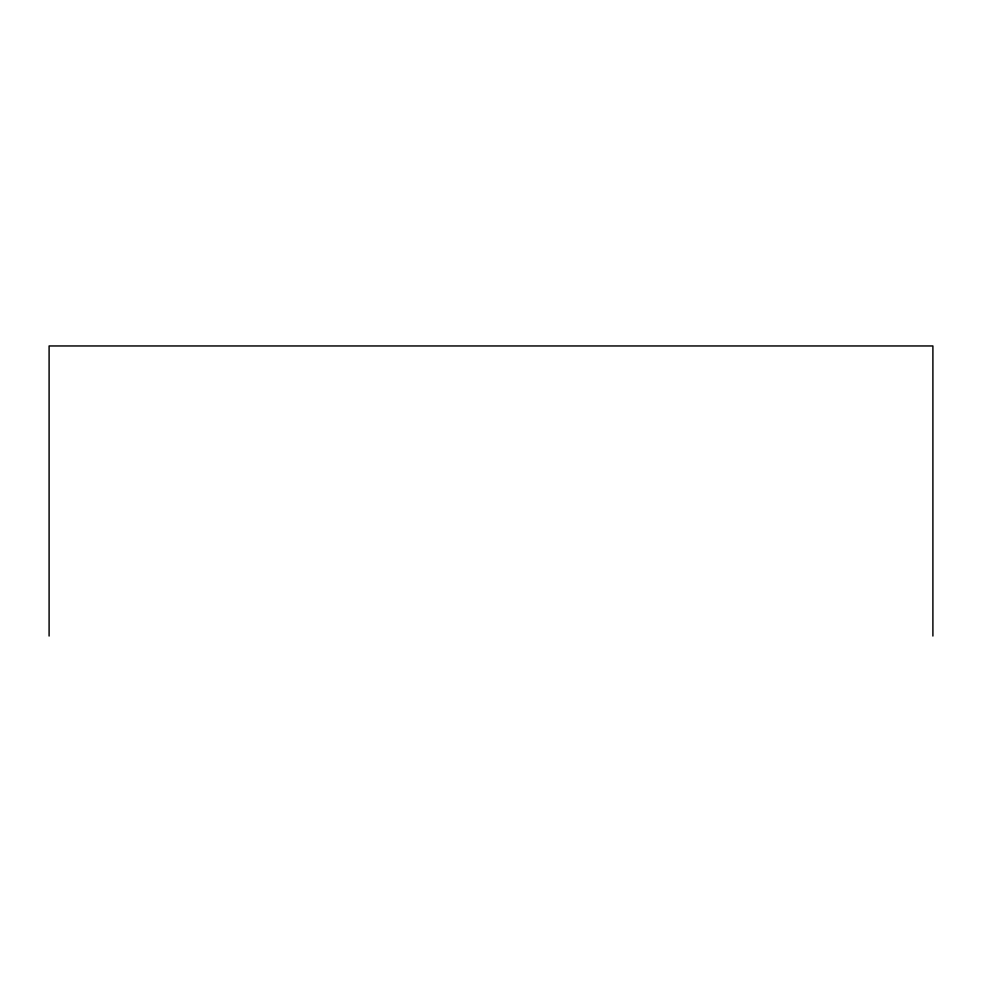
<?xml version="1.0" encoding="UTF-8"?>
<svg xmlns="http://www.w3.org/2000/svg" width="982" height="982" viewBox="0 0 982 982"><rect width="100%" height="100%" fill="white"/><g stroke="black" fill="none" stroke-linecap="round" stroke-linejoin="round"><path stroke-width="1.47" d="M932.9 636.041L932.9 345.959L49.1 345.959L49.1 636.041"/></g></svg>
